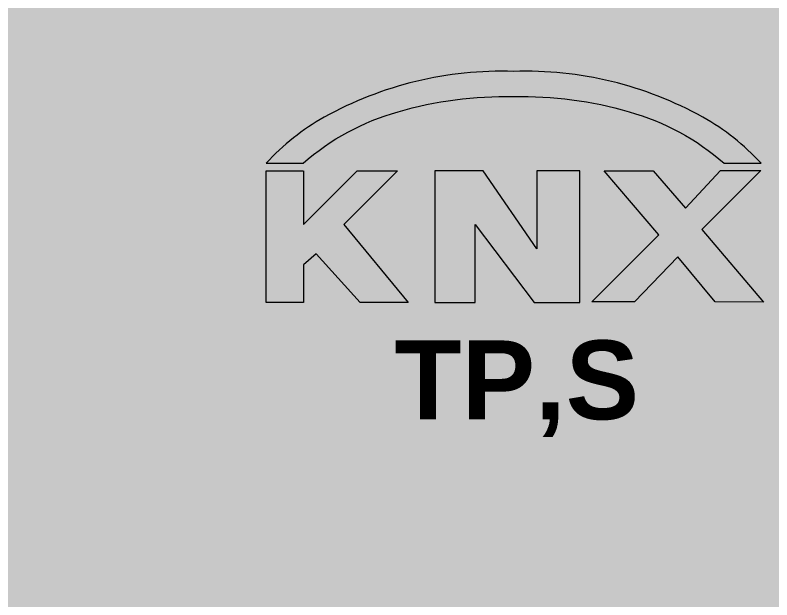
# Model space of a CAD drawing. Header units: millimetres. Extents: x 0 to 212, y 0 to 90.
# Drawn here: x 187.7 to 201.14, y 48.48 to 58.86 of the extents above; entities that cross this region are included whole.
import ezdxf

# ---------------------------------------------------------------- set-up
doc = ezdxf.new("R2010")
doc.units = ezdxf.units.MM
doc.styles.add('ZENNIO_PRINT', font='arial.ttf')

# ---------------------------------------------------------------- blocks, each defined once
blk = doc.blocks.new('ZENNIO_MAXINBOX_24_COLOURS')
at = {"true_color": 0xd7d9de}
blk.add_hatch(color=254, dxfattribs=at).paths.add_polyline_path([(0, -45), (211.6, -45), (211.6, 45), (0, 45)])
at = {"true_color": 0xe7e8ec}
blk.add_hatch(color=254, dxfattribs=at).paths.add_polyline_path([(0, -22.429), (211.6, -22.429), (211.6, 22.571), (0, 22.571)])
blk = doc.blocks.new('ZIO-MB24_SERIGRAFIA')
at = {"lineweight": 15, "true_color": 0x161719}
h = blk.add_hatch(color=250, dxfattribs=at)
h.dxf.hatch_style = 1
h.paths.add_polyline_path([(196.556, 12.411, -0.076483), (198.608, 12.142, -0.111095), (200.297, 11.228), (200.625, 11.228), (200.952, 11.228, 0.078153), (199.92, 12.045, 0.135374), (196.556, 12.857, 0.135374), (193.192, 12.045, 0.078153), (192.16, 11.228), (192.487, 11.228), (192.815, 11.228, -0.111095), (194.504, 12.142, -0.076483)])
h = blk.add_hatch(color=250, dxfattribs=at)
h.dxf.hatch_style = 1
h.paths.add_polyline_path([(193.538, 10.137), (194.492, 11.091), (193.777, 11.091), (192.822, 10.137), (192.822, 11.09), (192.815, 11.09), (192.16, 11.09), (192.16, 8.753), (192.822, 8.753), (192.822, 9.421), (193.048, 9.622), (193.828, 8.753), (194.684, 8.753)])
h = blk.add_hatch(color=250, dxfattribs=at)
h.dxf.hatch_style = 1
h.paths.add_polyline_path([(196.018, 11.091), (195.157, 11.091), (195.157, 8.753), (195.873, 8.753), (195.872, 10.141), (196.921, 8.753), (197.73, 8.753), (197.73, 11.091), (196.971, 11.091), (196.971, 9.709)])
h = blk.add_hatch(color=250, dxfattribs=at)
h.dxf.hatch_style = 1
h.paths.add_polyline_path([(199.134, 9.955), (197.943, 8.765), (198.705, 8.765), (199.473, 9.568), (200.136, 8.765), (200.996, 8.761), (199.898, 10.051), (200.947, 11.099), (200.229, 11.099), (199.612, 10.432), (199.037, 11.091), (198.167, 11.091)])
at = {"color": 250, "lineweight": 15, "true_color": 0x161719}
blk.add_lwpolyline([(200.952, 11.228, 0.078153), (199.92, 12.045, 0.135374), (196.556, 12.857, 0.135374), (193.192, 12.045, 0.078153), (192.16, 11.228), (192.487, 11.228), (192.815, 11.228, -0.111095), (194.504, 12.142, -0.076483), (196.556, 12.411, -0.076483), (198.608, 12.142, -0.111095), (200.297, 11.228), (200.625, 11.228)], format="xyb", close=True, dxfattribs=at)
for points in [[(192.822, 11.09), (192.822, 10.137), (193.777, 11.091), (194.492, 11.091), (193.538, 10.137), (194.684, 8.753), (193.828, 8.753), (193.048, 9.622), (192.822, 9.421), (192.822, 8.753), (192.16, 8.753), (192.16, 11.09), (192.815, 11.09)], [(195.157, 11.091), (195.157, 8.753), (195.87, 8.753), (195.873, 8.753), (195.872, 10.141), (196.921, 8.753), (197.719, 8.753), (197.73, 8.753), (197.73, 11.091), (196.971, 11.091), (196.971, 9.709), (196.018, 11.091), (195.157, 11.091)], [(198.167, 11.091), (199.037, 11.091), (199.612, 10.432), (200.229, 11.099), (200.947, 11.099), (199.898, 10.051), (200.996, 8.761), (200.136, 8.765), (199.473, 9.568), (198.705, 8.765), (197.943, 8.765), (199.134, 9.955), (198.167, 11.091)]]:
    blk.add_lwpolyline(points, dxfattribs=at)
at = {"color": 250, "lineweight": 15, "true_color": 0x161719, "insert": (192.496, 8.081), "char_height": 1.4, "attachment_point": 1, "style": 'ZENNIO_PRINT'}
blk.add_mtext_dynamic_manual_height_columns('{\\fArial Rounded MT Bold|b0|i0|c0|p34;\\W3.57576; \\W1;TP,S}', width=7.70383, gutter_width=12.5, heights=[0], dxfattribs=at)
blk = doc.blocks.new('ZENNIO_MAXINBOX_24_FRONT')
blk.add_blockref('ZENNIO_MAXINBOX_24_COLOURS', (0, 45))
at = {"color": 0}
blk.add_blockref('ZIO-MB24_SERIGRAFIA', (0, 45), dxfattribs=at)

msp = doc.modelspace()

# ---------------------------------------------------------------- block references
msp.add_blockref('ZENNIO_MAXINBOX_24_FRONT', (0, 0))

doc.saveas('drawing.dxf')
